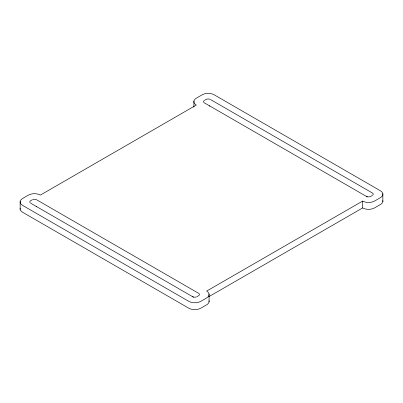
<?xml version="1.0" encoding="UTF-8"?>
<svg xmlns="http://www.w3.org/2000/svg" width="403" height="403" viewBox="0 0 403 403"><rect width="100%" height="100%" fill="white"/><g stroke="black" fill="none" stroke-linecap="round" stroke-linejoin="round"><path stroke-width="0.6" d="M20.15 209.343L20.15 201.394M209.066 301.918L209.066 293.968M32.21 199.797L30.724 200.654A3.148 1.819 0 0 0 30.285 202.905M204.472 100.342L205.953 99.486A3.148 1.819 0 0 1 209.857 99.234M197.007 296.653L198.493 295.797A3.148 1.819 0 0 0 198.493 293.223L36.663 199.797A3.148 1.819 0 0 0 32.764 199.54M362.624 201.082L206.658 291.082A8.403 4.851 0 0 1 206.658 297.943L200.719 301.373A8.403 4.851 0 0 1 188.836 301.373L22.558 205.369A8.403 4.851 0 0 1 22.558 198.508L28.497 195.082A8.403 4.851 0 0 1 40.376 195.082L196.301 105.057A8.403 4.851 0 0 1 196.301 98.201L202.241 94.77A8.403 4.851 0 0 1 214.124 94.77L380.442 190.795A8.403 4.851 0 0 1 380.442 197.651L374.503 201.082A8.403 4.851 0 0 1 362.624 201.082L362.624 207.943L208.84 296.684M372.276 195.51L370.79 196.367A3.148 1.819 0 0 1 366.337 196.367M210.411 99.486L372.276 192.936A3.148 1.819 0 0 1 372.715 195.193M367.37 196.966L204.472 102.916A3.148 1.819 0 0 1 204.029 100.659M30.724 203.228L193.586 297.253M382.85 193.682L382.85 201.626M193.893 101.088L193.893 107.158M362.624 207.943A8.403 4.851 0 0 0 374.503 207.943L380.442 204.512A8.403 4.851 0 0 0 382.85 200.538M196.452 296.91A3.148 1.819 0 0 1 192.553 296.653M209.222 105.913A3.148 1.819 0 0 1 209.857 106.09M20.15 208.255A8.403 4.851 0 0 0 22.558 212.23L188.836 308.23A8.403 4.851 0 0 0 200.714 308.23L206.658 304.804A8.398 4.851 0 0 0 209.066 300.829M36.114 206.401A3.148 1.819 0 0 1 36.663 206.653"/></g></svg>
